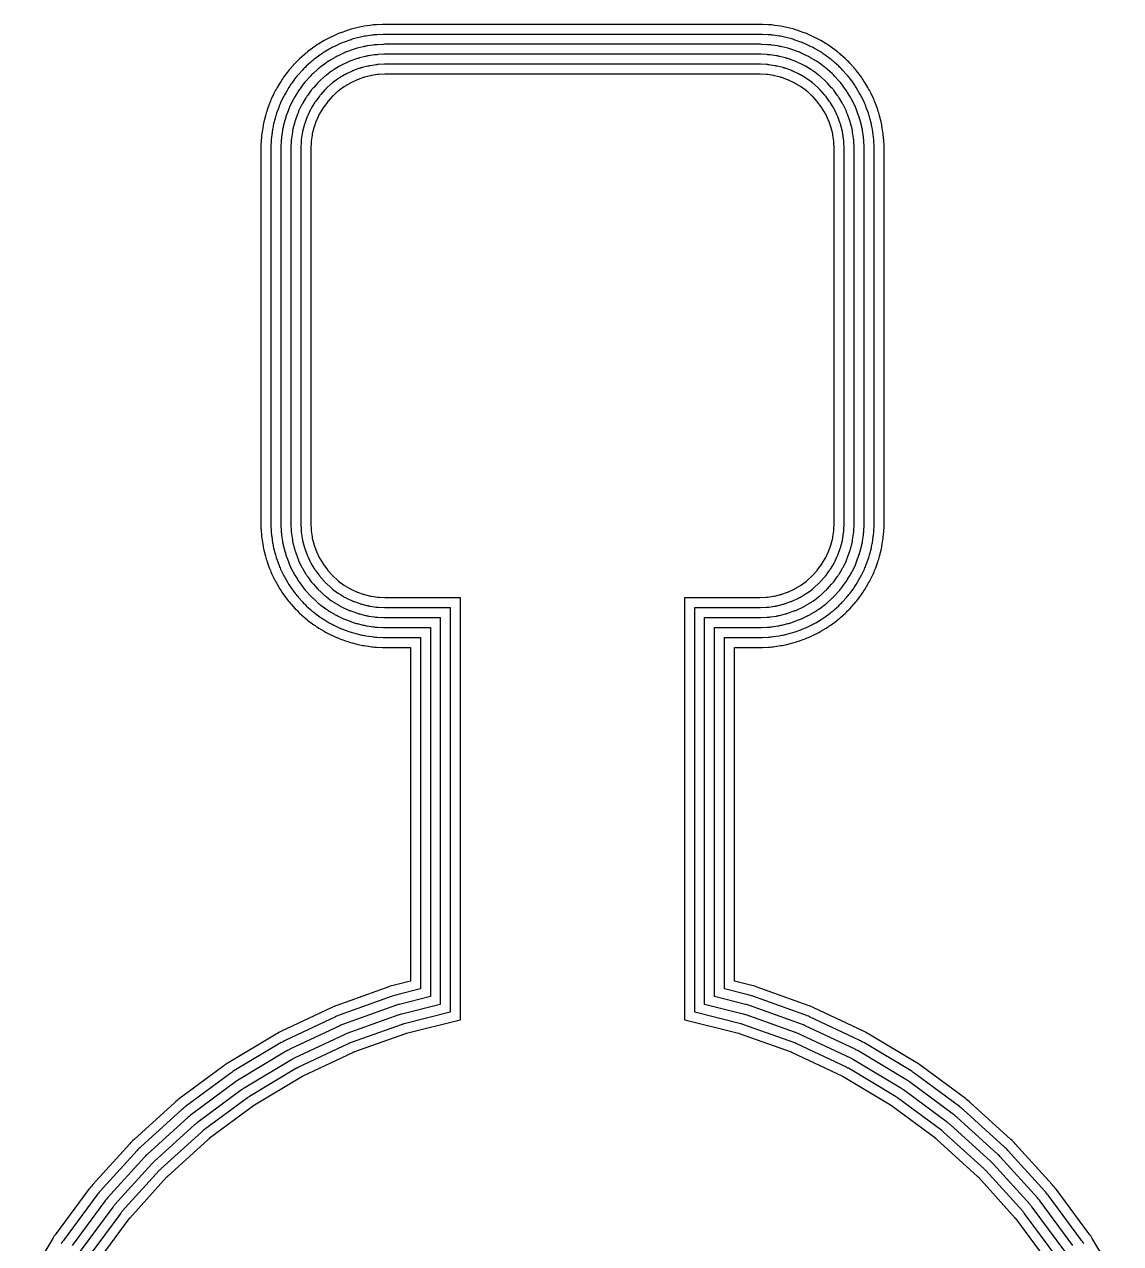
# Model space of a CAD drawing. Header units: metres. Extents: x 1.5 to 44, y 0.3 to 33.8.
# Drawn here: x 1.826 to 6.224, y 5.383 to 10.275 of the extents above; entities that cross this region are included whole.
import ezdxf

# ---------------------------------------------------------------- set-up
doc = ezdxf.new("R2010")
doc.units = ezdxf.units.M

msp = doc.modelspace()

# ---------------------------------------------------------------- linework, layer by layer
for points in [[(6.2238, 5.2142), (6.1103, 5.4036), (6.107, 5.4088), (6.1037, 5.4139), (6.1002, 5.419), (6.0966, 5.424), (5.9651, 5.6013), (5.9614, 5.6062), (5.9575, 5.611), (5.9536, 5.6157), (5.9495, 5.6203), (5.8012, 5.7839), (5.7971, 5.7884), (5.7928, 5.7928), (5.7884, 5.7971), (5.7839, 5.8012), (5.6203, 5.9495), (5.6157, 5.9536), (5.611, 5.9575), (5.6062, 5.9614), (5.6013, 5.9651), (5.424, 6.0966), (5.419, 6.1002), (5.4139, 6.1037), (5.4088, 6.107), (5.4036, 6.1103), (5.2142, 6.2238), (5.2089, 6.2269), (5.2035, 6.2298), (5.1981, 6.2326), (5.1925, 6.2353), (4.9929, 6.3297), (4.9874, 6.3323), (4.9817, 6.3347), (4.976, 6.337), (4.9703, 6.3391), (4.7624, 6.4135), (4.7566, 6.4155), (4.7507, 6.4174), (4.7448, 6.4191), (4.7389, 6.4206), (4.6752, 6.4366), (4.6752, 7.775), (4.775, 7.775), (4.7811, 7.7751), (4.7873, 7.7753), (4.8118, 7.7765), (4.8179, 7.7769), (4.824, 7.7774), (4.8301, 7.7781), (4.8362, 7.7789), (4.8605, 7.7825), (4.8665, 7.7835), (4.8726, 7.7846), (4.8786, 7.7859), (4.8845, 7.7873), (4.9083, 7.7933), (4.9143, 7.7948), (4.9202, 7.7965), (4.926, 7.7984), (4.9318, 7.8004), (4.9549, 7.8087), (4.9607, 7.8108), (4.9664, 7.8131), (4.972, 7.8155), (4.9776, 7.818), (4.9998, 7.8285), (5.0053, 7.8312), (5.0107, 7.8341), (5.0161, 7.837), (5.0214, 7.8401), (5.0424, 7.8527), (5.0477, 7.8559), (5.0528, 7.8593), (5.0579, 7.8627), (5.0628, 7.8663), (5.0825, 7.881), (5.0874, 7.8847), (5.0922, 7.8885), (5.0969, 7.8925), (5.1015, 7.8965), (5.1197, 7.913), (5.1242, 7.9172), (5.1286, 7.9215), (5.1329, 7.9259), (5.137, 7.9303), (5.1535, 7.9485), (5.1576, 7.9531), (5.1615, 7.9578), (5.1654, 7.9626), (5.1691, 7.9675), (5.1837, 7.9872), (5.1873, 7.9922), (5.1907, 7.9972), (5.1941, 8.0024), (5.1973, 8.0076), (5.2099, 8.0286), (5.213, 8.0339), (5.216, 8.0393), (5.2188, 8.0448), (5.2215, 8.0503), (5.232, 8.0725), (5.2345, 8.078), (5.237, 8.0837), (5.2392, 8.0894), (5.2414, 8.0951), (5.2496, 8.1182), (5.2516, 8.124), (5.2535, 8.1299), (5.2552, 8.1358), (5.2568, 8.1417), (5.2627, 8.1655), (5.2641, 8.1715), (5.2654, 8.1775), (5.2665, 8.1835), (5.2675, 8.1896), (5.2711, 8.2138), (5.2719, 8.2199), (5.2726, 8.226), (5.2731, 8.2321), (5.2735, 8.2382), (5.2747, 8.2627), (5.2749, 8.2689), (5.275, 8.275), (5.275, 9.775), (5.2749, 9.7811), (5.2747, 9.7873), (5.2735, 9.8118), (5.2731, 9.8179), (5.2726, 9.824), (5.2719, 9.8301), (5.2711, 9.8362), (5.2675, 9.8605), (5.2665, 9.8665), (5.2654, 9.8726), (5.2641, 9.8786), (5.2627, 9.8845), (5.2568, 9.9083), (5.2552, 9.9143), (5.2535, 9.9202), (5.2516, 9.926), (5.2496, 9.9318), (5.2414, 9.9549), (5.2392, 9.9607), (5.237, 9.9664), (5.2345, 9.972), (5.232, 9.9776), (5.2215, 9.9998), (5.2188, 10.0053), (5.216, 10.0107), (5.213, 10.0161), (5.2099, 10.0214), (5.1973, 10.0424), (5.1941, 10.0477), (5.1907, 10.0528), (5.1873, 10.0579), (5.1837, 10.0628), (5.1691, 10.0825), (5.1654, 10.0874), (5.1615, 10.0922), (5.1576, 10.0969), (5.1535, 10.1015), (5.137, 10.1197), (5.1329, 10.1242), (5.1286, 10.1286), (5.1242, 10.1329), (5.1197, 10.137), (5.1015, 10.1535), (5.0969, 10.1576), (5.0922, 10.1615), (5.0874, 10.1654), (5.0825, 10.1691), (5.0628, 10.1837), (5.0579, 10.1873), (5.0528, 10.1907), (5.0477, 10.1941), (5.0424, 10.1973), (5.0214, 10.2099), (5.0161, 10.213), (5.0107, 10.216), (5.0053, 10.2188), (4.9998, 10.2215), (4.9776, 10.232), (4.972, 10.2345), (4.9664, 10.237), (4.9607, 10.2392), (4.9549, 10.2414), (4.9318, 10.2496), (4.926, 10.2516), (4.9202, 10.2535), (4.9143, 10.2552), (4.9083, 10.2568), (4.8845, 10.2627), (4.8786, 10.2641), (4.8726, 10.2654), (4.8665, 10.2665), (4.8605, 10.2675), (4.8362, 10.2711), (4.8301, 10.2719), (4.824, 10.2726), (4.8179, 10.2731), (4.8118, 10.2735), (4.7873, 10.2747), (4.7811, 10.2749), (4.775, 10.275), (3.275, 10.275), (3.2689, 10.2749), (3.2627, 10.2747), (3.2382, 10.2735), (3.2321, 10.2731), (3.226, 10.2726), (3.2199, 10.2719), (3.2138, 10.2711), (3.1896, 10.2675), (3.1835, 10.2665), (3.1775, 10.2654), (3.1715, 10.2641), (3.1655, 10.2627), (3.1417, 10.2568), (3.1358, 10.2552), (3.1299, 10.2535), (3.124, 10.2516), (3.1182, 10.2496), (3.0951, 10.2414), (3.0894, 10.2392), (3.0837, 10.237), (3.078, 10.2345), (3.0725, 10.232), (3.0503, 10.2215), (3.0448, 10.2188), (3.0393, 10.216), (3.0339, 10.213), (3.0286, 10.2099), (3.0076, 10.1973), (3.0024, 10.1941), (2.9972, 10.1907), (2.9922, 10.1873), (2.9872, 10.1837), (2.9675, 10.1691), (2.9626, 10.1654), (2.9578, 10.1615), (2.9531, 10.1576), (2.9485, 10.1535), (2.9303, 10.137), (2.9259, 10.1329), (2.9215, 10.1286), (2.9172, 10.1242), (2.913, 10.1197), (2.8965, 10.1015), (2.8925, 10.0969), (2.8885, 10.0922), (2.8847, 10.0874), (2.881, 10.0825), (2.8663, 10.0628), (2.8627, 10.0579), (2.8593, 10.0528), (2.8559, 10.0477), (2.8527, 10.0424), (2.8401, 10.0214), (2.837, 10.0161), (2.8341, 10.0107), (2.8312, 10.0053), (2.8285, 9.9998), (2.818, 9.9776), (2.8155, 9.972), (2.8131, 9.9664), (2.8108, 9.9607), (2.8087, 9.9549), (2.8004, 9.9318), (2.7984, 9.926), (2.7965, 9.9202), (2.7948, 9.9143), (2.7933, 9.9083), (2.7873, 9.8845), (2.7859, 9.8786), (2.7846, 9.8726), (2.7835, 9.8665), (2.7825, 9.8605), (2.7789, 9.8362), (2.7781, 9.8301), (2.7774, 9.824), (2.7769, 9.8179), (2.7765, 9.8118), (2.7753, 9.7873), (2.7751, 9.7811), (2.775, 9.775), (2.775, 8.275), (2.7751, 8.2689), (2.7753, 8.2627), (2.7765, 8.2382), (2.7769, 8.2321), (2.7774, 8.226), (2.7781, 8.2199), (2.7789, 8.2138), (2.7825, 8.1896), (2.7835, 8.1835), (2.7846, 8.1775), (2.7859, 8.1715), (2.7873, 8.1655), (2.7933, 8.1417), (2.7948, 8.1358), (2.7965, 8.1299), (2.7984, 8.124), (2.8004, 8.1182), (2.8087, 8.0951), (2.8108, 8.0894), (2.8131, 8.0837), (2.8155, 8.078), (2.818, 8.0725), (2.8285, 8.0503), (2.8312, 8.0448), (2.8341, 8.0393), (2.837, 8.0339), (2.8401, 8.0286), (2.8527, 8.0076), (2.8559, 8.0024), (2.8593, 7.9972), (2.8627, 7.9922), (2.8663, 7.9872), (2.881, 7.9675), (2.8847, 7.9626), (2.8885, 7.9578), (2.8925, 7.9531), (2.8965, 7.9485), (2.913, 7.9303), (2.9172, 7.9259), (2.9215, 7.9215), (2.9259, 7.9172), (2.9303, 7.913), (2.9485, 7.8965), (2.9531, 7.8925), (2.9578, 7.8885), (2.9626, 7.8847), (2.9675, 7.881), (2.9872, 7.8663), (2.9922, 7.8627), (2.9972, 7.8593), (3.0024, 7.8559), (3.0076, 7.8527), (3.0286, 7.8401), (3.0339, 7.837), (3.0393, 7.8341), (3.0448, 7.8312), (3.0503, 7.8285), (3.0725, 7.818), (3.078, 7.8155), (3.0837, 7.8131), (3.0894, 7.8108), (3.0951, 7.8087), (3.1182, 7.8004), (3.124, 7.7984), (3.1299, 7.7965), (3.1358, 7.7948), (3.1417, 7.7933), (3.1655, 7.7873), (3.1715, 7.7859), (3.1775, 7.7846), (3.1835, 7.7835), (3.1896, 7.7825), (3.2138, 7.7789), (3.2199, 7.7781), (3.226, 7.7774), (3.2321, 7.7769), (3.2382, 7.7765), (3.2627, 7.7753), (3.2689, 7.7751), (3.275, 7.775), (3.3748, 7.775), (3.3748, 6.4366), (3.3111, 6.4206), (3.3052, 6.4191), (3.2993, 6.4174), (3.2935, 6.4155), (3.2876, 6.4135), (3.0798, 6.3391), (3.074, 6.337), (3.0683, 6.3347), (3.0627, 6.3323), (3.0571, 6.3297), (2.8575, 6.2353), (2.852, 6.2326), (2.8465, 6.2298), (2.8411, 6.2269), (2.8358, 6.2238), (2.6465, 6.1103), (2.6412, 6.107), (2.6361, 6.1037), (2.631, 6.1002), (2.6261, 6.0966), (2.4487, 5.9651), (2.4438, 5.9614), (2.439, 5.9575), (2.4343, 5.9536), (2.4297, 5.9495), (2.2661, 5.8012), (2.2616, 5.7971), (2.2572, 5.7928), (2.253, 5.7884), (2.2488, 5.7839), (2.1005, 5.6203), (2.0964, 5.6157), (2.0925, 5.611), (2.0887, 5.6062), (2.0849, 5.6013), (1.9534, 5.424), (1.9498, 5.419), (1.9463, 5.4139), (1.943, 5.4088), (1.9398, 5.4036), (1.8263, 5.2142)], [(6.0759, 5.383), (6.0732, 5.3874), (6.0704, 5.3917), (6.0675, 5.396), (6.0645, 5.4001), (5.933, 5.5775), (5.9298, 5.5816), (5.9266, 5.5856), (5.9233, 5.5896), (5.9199, 5.5934), (5.7716, 5.757), (5.7681, 5.7608), (5.7645, 5.7645), (5.7608, 5.7681), (5.757, 5.7716), (5.5934, 5.9199), (5.5896, 5.9233), (5.5856, 5.9266), (5.5816, 5.9298), (5.5775, 5.933), (5.4001, 6.0645), (5.396, 6.0675), (5.3917, 6.0704), (5.3874, 6.0732), (5.383, 6.0759), (5.1936, 6.1895), (5.1892, 6.1921), (5.1846, 6.1945), (5.1801, 6.1969), (5.1754, 6.1992), (4.9758, 6.2936), (4.9712, 6.2957), (4.9664, 6.2978), (4.9616, 6.2997), (4.9568, 6.3015), (4.7489, 6.3759), (4.744, 6.3775), (4.7391, 6.3791), (4.7342, 6.3805), (4.7292, 6.3818), (4.6352, 6.4054), (4.6352, 7.815), (4.775, 7.815), (4.7802, 7.8151), (4.7853, 7.8153), (4.8098, 7.8165), (4.815, 7.8168), (4.8201, 7.8172), (4.8252, 7.8178), (4.8303, 7.8185), (4.8546, 7.8221), (4.8597, 7.8229), (4.8648, 7.8239), (4.8698, 7.8249), (4.8748, 7.8261), (4.8986, 7.8321), (4.9036, 7.8334), (4.9085, 7.8348), (4.9135, 7.8364), (4.9183, 7.8381), (4.9414, 7.8463), (4.9463, 7.8481), (4.951, 7.85), (4.9558, 7.8521), (4.9605, 7.8542), (4.9826, 7.8647), (4.9873, 7.867), (4.9919, 7.8693), (4.9964, 7.8718), (5.0008, 7.8744), (5.0219, 7.887), (5.0263, 7.8897), (5.0306, 7.8925), (5.0348, 7.8955), (5.039, 7.8985), (5.0587, 7.9131), (5.0628, 7.9162), (5.0668, 7.9194), (5.0708, 7.9227), (5.0746, 7.9262), (5.0928, 7.9426), (5.0966, 7.9461), (5.1003, 7.9497), (5.1039, 7.9534), (5.1074, 7.9572), (5.1239, 7.9754), (5.1273, 7.9792), (5.1306, 7.9832), (5.1338, 7.9872), (5.1369, 7.9913), (5.1516, 8.011), (5.1546, 8.0152), (5.1575, 8.0195), (5.1603, 8.0238), (5.163, 8.0282), (5.1756, 8.0492), (5.1782, 8.0537), (5.1807, 8.0582), (5.1831, 8.0627), (5.1853, 8.0674), (5.1958, 8.0896), (5.198, 8.0942), (5.2, 8.099), (5.2019, 8.1038), (5.2037, 8.1086), (5.212, 8.1317), (5.2136, 8.1366), (5.2152, 8.1415), (5.2166, 8.1464), (5.218, 8.1514), (5.2239, 8.1752), (5.2251, 8.1802), (5.2262, 8.1853), (5.2271, 8.1903), (5.2279, 8.1954), (5.2315, 8.2197), (5.2322, 8.2248), (5.2328, 8.2299), (5.2332, 8.2351), (5.2336, 8.2402), (5.2348, 8.2647), (5.2349, 8.2699), (5.235, 8.275), (5.235, 9.775), (5.2349, 9.7802), (5.2348, 9.7853), (5.2336, 9.8098), (5.2332, 9.815), (5.2328, 9.8201), (5.2322, 9.8252), (5.2315, 9.8303), (5.2279, 9.8546), (5.2271, 9.8597), (5.2262, 9.8648), (5.2251, 9.8698), (5.2239, 9.8748), (5.218, 9.8986), (5.2166, 9.9036), (5.2152, 9.9085), (5.2136, 9.9135), (5.212, 9.9183), (5.2037, 9.9414), (5.2019, 9.9463), (5.2, 9.951), (5.198, 9.9558), (5.1958, 9.9605), (5.1853, 9.9826), (5.1831, 9.9873), (5.1807, 9.9919), (5.1782, 9.9964), (5.1756, 10.0008), (5.163, 10.0219), (5.1603, 10.0263), (5.1575, 10.0306), (5.1546, 10.0348), (5.1516, 10.039), (5.1369, 10.0587), (5.1338, 10.0628), (5.1306, 10.0668), (5.1273, 10.0708), (5.1239, 10.0746), (5.1074, 10.0928), (5.1039, 10.0966), (5.1003, 10.1003), (5.0966, 10.1039), (5.0928, 10.1074), (5.0746, 10.1239), (5.0708, 10.1273), (5.0668, 10.1306), (5.0628, 10.1338), (5.0587, 10.1369), (5.039, 10.1516), (5.0348, 10.1546), (5.0306, 10.1575), (5.0263, 10.1603), (5.0219, 10.163), (5.0008, 10.1756), (4.9964, 10.1782), (4.9919, 10.1807), (4.9873, 10.1831), (4.9826, 10.1853), (4.9605, 10.1958), (4.9558, 10.198), (4.951, 10.2), (4.9463, 10.2019), (4.9414, 10.2037), (4.9183, 10.212), (4.9135, 10.2136), (4.9085, 10.2152), (4.9036, 10.2166), (4.8986, 10.218), (4.8748, 10.2239), (4.8698, 10.2251), (4.8648, 10.2262), (4.8597, 10.2271), (4.8546, 10.2279), (4.8303, 10.2315), (4.8252, 10.2322), (4.8201, 10.2328), (4.815, 10.2332), (4.8098, 10.2336), (4.7853, 10.2348), (4.7802, 10.2349), (4.775, 10.235), (3.275, 10.235), (3.2699, 10.2349), (3.2647, 10.2348), (3.2402, 10.2336), (3.2351, 10.2332), (3.2299, 10.2328), (3.2248, 10.2322), (3.2197, 10.2315), (3.1954, 10.2279), (3.1903, 10.2271), (3.1853, 10.2262), (3.1802, 10.2251), (3.1752, 10.2239), (3.1514, 10.218), (3.1464, 10.2166), (3.1415, 10.2152), (3.1366, 10.2136), (3.1317, 10.212), (3.1086, 10.2037), (3.1038, 10.2019), (3.099, 10.2), (3.0942, 10.198), (3.0896, 10.1958), (3.0674, 10.1853), (3.0627, 10.1831), (3.0582, 10.1807), (3.0537, 10.1782), (3.0492, 10.1756), (3.0282, 10.163), (3.0238, 10.1603), (3.0195, 10.1575), (3.0152, 10.1546), (3.011, 10.1516), (2.9913, 10.1369), (2.9872, 10.1338), (2.9832, 10.1306), (2.9792, 10.1273), (2.9754, 10.1239), (2.9572, 10.1074), (2.9534, 10.1039), (2.9497, 10.1003), (2.9461, 10.0966), (2.9426, 10.0928), (2.9262, 10.0746), (2.9227, 10.0708), (2.9194, 10.0668), (2.9162, 10.0628), (2.9131, 10.0587), (2.8985, 10.039), (2.8955, 10.0348), (2.8925, 10.0306), (2.8897, 10.0263), (2.887, 10.0219), (2.8744, 10.0008), (2.8718, 9.9964), (2.8693, 9.9919), (2.867, 9.9873), (2.8647, 9.9826), (2.8542, 9.9605), (2.8521, 9.9558), (2.85, 9.951), (2.8481, 9.9463), (2.8463, 9.9414), (2.8381, 9.9183), (2.8364, 9.9135), (2.8348, 9.9085), (2.8334, 9.9036), (2.8321, 9.8986), (2.8261, 9.8748), (2.8249, 9.8698), (2.8239, 9.8648), (2.8229, 9.8597), (2.8221, 9.8546), (2.8185, 9.8303), (2.8178, 9.8252), (2.8172, 9.8201), (2.8168, 9.815), (2.8165, 9.8098), (2.8153, 9.7853), (2.8151, 9.7802), (2.815, 9.775), (2.815, 8.275), (2.8151, 8.2699), (2.8153, 8.2647), (2.8165, 8.2402), (2.8168, 8.2351), (2.8172, 8.2299), (2.8178, 8.2248), (2.8185, 8.2197), (2.8221, 8.1954), (2.8229, 8.1903), (2.8239, 8.1853), (2.8249, 8.1802), (2.8261, 8.1752), (2.8321, 8.1514), (2.8334, 8.1464), (2.8348, 8.1415), (2.8364, 8.1366), (2.8381, 8.1317), (2.8463, 8.1086), (2.8481, 8.1038), (2.85, 8.099), (2.8521, 8.0942), (2.8542, 8.0896), (2.8647, 8.0674), (2.867, 8.0627), (2.8693, 8.0582), (2.8718, 8.0537), (2.8744, 8.0492), (2.887, 8.0282), (2.8897, 8.0238), (2.8925, 8.0195), (2.8955, 8.0152), (2.8985, 8.011), (2.9131, 7.9913), (2.9162, 7.9872), (2.9194, 7.9832), (2.9227, 7.9792), (2.9262, 7.9754), (2.9426, 7.9572), (2.9461, 7.9534), (2.9497, 7.9497), (2.9534, 7.9461), (2.9572, 7.9426), (2.9754, 7.9262), (2.9792, 7.9227), (2.9832, 7.9194), (2.9872, 7.9162), (2.9913, 7.9131), (3.011, 7.8985), (3.0152, 7.8955), (3.0195, 7.8925), (3.0238, 7.8897), (3.0282, 7.887), (3.0492, 7.8744), (3.0537, 7.8718), (3.0582, 7.8693), (3.0627, 7.867), (3.0674, 7.8647), (3.0896, 7.8542), (3.0942, 7.8521), (3.099, 7.85), (3.1038, 7.8481), (3.1086, 7.8463), (3.1317, 7.8381), (3.1366, 7.8364), (3.1415, 7.8348), (3.1464, 7.8334), (3.1514, 7.8321), (3.1752, 7.8261), (3.1802, 7.8249), (3.1853, 7.8239), (3.1903, 7.8229), (3.1954, 7.8221), (3.2197, 7.8185), (3.2248, 7.8178), (3.2299, 7.8172), (3.2351, 7.8168), (3.2402, 7.8165), (3.2647, 7.8153), (3.2699, 7.8151), (3.275, 7.815), (3.4148, 7.815), (3.4148, 6.4054), (3.3208, 6.3818), (3.3159, 6.3805), (3.3109, 6.3791), (3.306, 6.3775), (3.3011, 6.3759), (3.0932, 6.3015), (3.0884, 6.2997), (3.0836, 6.2978), (3.0789, 6.2957), (3.0742, 6.2936), (2.8746, 6.1992), (2.87, 6.1969), (2.8654, 6.1945), (2.8609, 6.1921), (2.8564, 6.1895), (2.667, 6.0759), (2.6626, 6.0732), (2.6583, 6.0704), (2.6541, 6.0675), (2.6499, 6.0645), (2.4725, 5.933), (2.4684, 5.9298), (2.4644, 5.9266), (2.4605, 5.9233), (2.4566, 5.9199), (2.293, 5.7716), (2.2892, 5.7681), (2.2855, 5.7645), (2.2819, 5.7608), (2.2784, 5.757), (2.1301, 5.5934), (2.1267, 5.5896), (2.1234, 5.5856), (2.1202, 5.5816), (2.1171, 5.5775), (1.9855, 5.4001), (1.9825, 5.396), (1.9796, 5.3917), (1.9768, 5.3874), (1.9741, 5.383)], [(6.0324, 5.3763), (5.9008, 5.5537), (5.8983, 5.557), (5.8957, 5.5602), (5.893, 5.5634), (5.8902, 5.5666), (5.742, 5.7302), (5.7391, 5.7332), (5.7362, 5.7362), (5.7332, 5.7391), (5.7302, 5.742), (5.5666, 5.8902), (5.5634, 5.893), (5.5602, 5.8957), (5.557, 5.8983), (5.5537, 5.9008), (5.3763, 6.0324), (5.3729, 6.0348), (5.3695, 6.0372), (5.366, 6.0394), (5.3624, 6.0416), (5.1731, 6.1551), (5.1694, 6.1572), (5.1658, 6.1593), (5.1621, 6.1612), (5.1583, 6.163), (4.9587, 6.2574), (4.9549, 6.2592), (4.9511, 6.2608), (4.9472, 6.2624), (4.9433, 6.2638), (4.7354, 6.3382), (4.7315, 6.3395), (4.7275, 6.3408), (4.7235, 6.342), (4.7195, 6.343), (4.5952, 6.3742), (4.5952, 7.855), (4.775, 7.855), (4.7792, 7.8551), (4.7834, 7.8552), (4.8079, 7.8564), (4.812, 7.8567), (4.8162, 7.857), (4.8203, 7.8575), (4.8245, 7.8581), (4.8487, 7.8617), (4.8528, 7.8623), (4.857, 7.8631), (4.861, 7.8639), (4.8651, 7.8649), (4.8889, 7.8709), (4.8929, 7.8719), (4.8969, 7.8731), (4.9009, 7.8744), (4.9049, 7.8757), (4.928, 7.884), (4.9319, 7.8854), (4.9357, 7.887), (4.9396, 7.8886), (4.9434, 7.8904), (4.9655, 7.9009), (4.9693, 7.9027), (4.973, 7.9046), (4.9767, 7.9066), (4.9803, 7.9087), (5.0013, 7.9213), (5.0049, 7.9235), (5.0084, 7.9258), (5.0118, 7.9282), (5.0152, 7.9306), (5.0349, 7.9452), (5.0382, 7.9477), (5.0415, 7.9503), (5.0447, 7.953), (5.0478, 7.9558), (5.066, 7.9723), (5.069, 7.9751), (5.072, 7.978), (5.0749, 7.981), (5.0778, 7.9841), (5.0942, 8.0022), (5.097, 8.0054), (5.0997, 8.0086), (5.1023, 8.0118), (5.1048, 8.0151), (5.1194, 8.0349), (5.1219, 8.0382), (5.1242, 8.0417), (5.1265, 8.0452), (5.1287, 8.0487), (5.1413, 8.0698), (5.1434, 8.0734), (5.1454, 8.077), (5.1473, 8.0807), (5.1492, 8.0845), (5.1597, 8.1067), (5.1614, 8.1105), (5.163, 8.1143), (5.1646, 8.1182), (5.166, 8.1221), (5.1743, 8.1452), (5.1757, 8.1491), (5.1769, 8.1531), (5.1781, 8.1571), (5.1792, 8.1611), (5.1851, 8.1849), (5.1861, 8.189), (5.1869, 8.1931), (5.1877, 8.1972), (5.1884, 8.2013), (5.192, 8.2256), (5.1925, 8.2297), (5.193, 8.2338), (5.1933, 8.238), (5.1936, 8.2422), (5.1948, 8.2667), (5.195, 8.2708), (5.195, 8.275), (5.195, 9.775), (5.195, 9.7792), (5.1948, 9.7834), (5.1936, 9.8079), (5.1933, 9.812), (5.193, 9.8162), (5.1925, 9.8203), (5.192, 9.8245), (5.1884, 9.8487), (5.1877, 9.8528), (5.1869, 9.857), (5.1861, 9.861), (5.1851, 9.8651), (5.1792, 9.8889), (5.1781, 9.8929), (5.1769, 9.8969), (5.1757, 9.9009), (5.1743, 9.9049), (5.166, 9.928), (5.1646, 9.9319), (5.163, 9.9357), (5.1614, 9.9396), (5.1597, 9.9434), (5.1492, 9.9655), (5.1473, 9.9693), (5.1454, 9.973), (5.1434, 9.9767), (5.1413, 9.9803), (5.1287, 10.0013), (5.1265, 10.0049), (5.1242, 10.0084), (5.1219, 10.0118), (5.1194, 10.0152), (5.1048, 10.0349), (5.1023, 10.0382), (5.0997, 10.0415), (5.097, 10.0447), (5.0942, 10.0478), (5.0778, 10.066), (5.0749, 10.069), (5.072, 10.072), (5.069, 10.0749), (5.066, 10.0778), (5.0478, 10.0942), (5.0447, 10.097), (5.0415, 10.0997), (5.0382, 10.1023), (5.0349, 10.1048), (5.0152, 10.1194), (5.0118, 10.1219), (5.0084, 10.1242), (5.0049, 10.1265), (5.0013, 10.1287), (4.9803, 10.1413), (4.9767, 10.1434), (4.973, 10.1454), (4.9693, 10.1473), (4.9655, 10.1492), (4.9434, 10.1597), (4.9396, 10.1614), (4.9357, 10.163), (4.9319, 10.1646), (4.928, 10.166), (4.9049, 10.1743), (4.9009, 10.1757), (4.8969, 10.1769), (4.8929, 10.1781), (4.8889, 10.1792), (4.8651, 10.1851), (4.861, 10.1861), (4.857, 10.1869), (4.8528, 10.1877), (4.8487, 10.1884), (4.8245, 10.192), (4.8203, 10.1925), (4.8162, 10.193), (4.812, 10.1933), (4.8079, 10.1936), (4.7834, 10.1948), (4.7792, 10.195), (4.775, 10.195), (3.275, 10.195), (3.2708, 10.195), (3.2667, 10.1948), (3.2422, 10.1936), (3.238, 10.1933), (3.2338, 10.193), (3.2297, 10.1925), (3.2256, 10.192), (3.2013, 10.1884), (3.1972, 10.1877), (3.1931, 10.1869), (3.189, 10.1861), (3.1849, 10.1851), (3.1611, 10.1792), (3.1571, 10.1781), (3.1531, 10.1769), (3.1491, 10.1757), (3.1452, 10.1743), (3.1221, 10.166), (3.1182, 10.1646), (3.1143, 10.163), (3.1105, 10.1614), (3.1067, 10.1597), (3.0845, 10.1492), (3.0807, 10.1473), (3.077, 10.1454), (3.0734, 10.1434), (3.0698, 10.1413), (3.0487, 10.1287), (3.0452, 10.1265), (3.0417, 10.1242), (3.0382, 10.1219), (3.0349, 10.1194), (3.0151, 10.1048), (3.0118, 10.1023), (3.0086, 10.0997), (3.0054, 10.097), (3.0022, 10.0942), (2.9841, 10.0778), (2.981, 10.0749), (2.978, 10.072), (2.9751, 10.069), (2.9723, 10.066), (2.9558, 10.0478), (2.953, 10.0447), (2.9503, 10.0415), (2.9477, 10.0382), (2.9452, 10.0349), (2.9306, 10.0152), (2.9282, 10.0118), (2.9258, 10.0084), (2.9235, 10.0049), (2.9213, 10.0013), (2.9087, 9.9803), (2.9066, 9.9767), (2.9046, 9.973), (2.9027, 9.9693), (2.9009, 9.9655), (2.8904, 9.9434), (2.8886, 9.9396), (2.887, 9.9357), (2.8854, 9.9319), (2.884, 9.928), (2.8757, 9.9049), (2.8744, 9.9009), (2.8731, 9.8969), (2.8719, 9.8929), (2.8709, 9.8889), (2.8649, 9.8651), (2.8639, 9.861), (2.8631, 9.857), (2.8623, 9.8528), (2.8617, 9.8487), (2.8581, 9.8245), (2.8575, 9.8203), (2.857, 9.8162), (2.8567, 9.812), (2.8564, 9.8079), (2.8552, 9.7834), (2.8551, 9.7792), (2.855, 9.775), (2.855, 8.275), (2.8551, 8.2708), (2.8552, 8.2667), (2.8564, 8.2422), (2.8567, 8.238), (2.857, 8.2338), (2.8575, 8.2297), (2.8581, 8.2256), (2.8617, 8.2013), (2.8623, 8.1972), (2.8631, 8.1931), (2.8639, 8.189), (2.8649, 8.1849), (2.8709, 8.1611), (2.8719, 8.1571), (2.8731, 8.1531), (2.8744, 8.1491), (2.8757, 8.1452), (2.884, 8.1221), (2.8854, 8.1182), (2.887, 8.1143), (2.8886, 8.1105), (2.8904, 8.1067), (2.9009, 8.0845), (2.9027, 8.0807), (2.9046, 8.077), (2.9066, 8.0734), (2.9087, 8.0698), (2.9213, 8.0487), (2.9235, 8.0452), (2.9258, 8.0417), (2.9282, 8.0382), (2.9306, 8.0349), (2.9452, 8.0151), (2.9477, 8.0118), (2.9503, 8.0086), (2.953, 8.0054), (2.9558, 8.0022), (2.9723, 7.9841), (2.9751, 7.981), (2.978, 7.978), (2.981, 7.9751), (2.9841, 7.9723), (3.0022, 7.9558), (3.0054, 7.953), (3.0086, 7.9503), (3.0118, 7.9477), (3.0151, 7.9452), (3.0349, 7.9306), (3.0382, 7.9282), (3.0417, 7.9258), (3.0452, 7.9235), (3.0487, 7.9213), (3.0698, 7.9087), (3.0734, 7.9066), (3.077, 7.9046), (3.0807, 7.9027), (3.0845, 7.9009), (3.1067, 7.8904), (3.1105, 7.8886), (3.1143, 7.887), (3.1182, 7.8854), (3.1221, 7.884), (3.1452, 7.8757), (3.1491, 7.8744), (3.1531, 7.8731), (3.1571, 7.8719), (3.1611, 7.8709), (3.1849, 7.8649), (3.189, 7.8639), (3.1931, 7.8631), (3.1972, 7.8623), (3.2013, 7.8617), (3.2256, 7.8581), (3.2297, 7.8575), (3.2338, 7.857), (3.238, 7.8567), (3.2422, 7.8564), (3.2667, 7.8552), (3.2708, 7.8551), (3.275, 7.855), (3.4548, 7.855), (3.4548, 6.3742), (3.3306, 6.343), (3.3265, 6.342), (3.3225, 6.3408), (3.3185, 6.3395), (3.3146, 6.3382), (3.1067, 6.2638), (3.1028, 6.2624), (3.0989, 6.2608), (3.0951, 6.2592), (3.0913, 6.2574), (2.8917, 6.163), (2.8879, 6.1612), (2.8842, 6.1593), (2.8806, 6.1572), (2.877, 6.1551), (2.6876, 6.0416), (2.684, 6.0394), (2.6805, 6.0372), (2.6771, 6.0348), (2.6737, 6.0324), (2.4964, 5.9008), (2.493, 5.8983), (2.4898, 5.8957), (2.4866, 5.893), (2.4835, 5.8902), (2.3199, 5.742), (2.3168, 5.7391), (2.3138, 5.7362), (2.3109, 5.7332), (2.3081, 5.7302), (2.1598, 5.5666), (2.157, 5.5634), (2.1543, 5.5602), (2.1517, 5.557), (2.1492, 5.5537), (2.0177, 5.3763)], [(6.0002, 5.3525), (5.8687, 5.5298), (5.8668, 5.5324), (5.8648, 5.5349), (5.8627, 5.5373), (5.8606, 5.5397), (5.7123, 5.7033), (5.7102, 5.7056), (5.7079, 5.7079), (5.7056, 5.7102), (5.7033, 5.7123), (5.5397, 5.8606), (5.5373, 5.8627), (5.5349, 5.8648), (5.5324, 5.8668), (5.5298, 5.8687), (5.3525, 6.0002), (5.3499, 6.0021), (5.3473, 6.0039), (5.3446, 6.0056), (5.3419, 6.0073), (5.1525, 6.1208), (5.1497, 6.1224), (5.1469, 6.124), (5.1441, 6.1255), (5.1412, 6.1269), (4.9416, 6.2213), (4.9387, 6.2226), (4.9358, 6.2238), (4.9328, 6.225), (4.9298, 6.2261), (4.7219, 6.3005), (4.7189, 6.3016), (4.7159, 6.3025), (4.7128, 6.3034), (4.7097, 6.3042), (4.5552, 6.3429), (4.5552, 7.895), (4.775, 7.895), (4.7782, 7.8951), (4.7814, 7.8952), (4.8059, 7.8964), (4.8091, 7.8966), (4.8123, 7.8968), (4.8154, 7.8972), (4.8186, 7.8976), (4.8429, 7.9012), (4.846, 7.9017), (4.8491, 7.9023), (4.8523, 7.903), (4.8554, 7.9037), (4.8792, 7.9097), (4.8823, 7.9105), (4.8853, 7.9114), (4.8884, 7.9123), (4.8914, 7.9134), (4.9145, 7.9216), (4.9175, 7.9228), (4.9204, 7.9239), (4.9234, 7.9252), (4.9263, 7.9265), (4.9484, 7.937), (4.9513, 7.9384), (4.9541, 7.9399), (4.9569, 7.9414), (4.9597, 7.943), (4.9807, 7.9556), (4.9835, 7.9573), (4.9861, 7.9591), (4.9888, 7.9609), (4.9913, 7.9627), (5.0111, 7.9773), (5.0136, 7.9793), (5.0161, 7.9813), (5.0185, 7.9833), (5.0209, 7.9854), (5.0391, 8.0019), (5.0414, 8.0041), (5.0437, 8.0063), (5.0459, 8.0086), (5.0481, 8.0109), (5.0646, 8.0291), (5.0667, 8.0315), (5.0688, 8.0339), (5.0707, 8.0364), (5.0727, 8.039), (5.0873, 8.0587), (5.0892, 8.0613), (5.091, 8.0639), (5.0927, 8.0666), (5.0944, 8.0693), (5.107, 8.0903), (5.1086, 8.0931), (5.1101, 8.0959), (5.1116, 8.0987), (5.113, 8.1016), (5.1235, 8.1238), (5.1248, 8.1267), (5.1261, 8.1296), (5.1273, 8.1326), (5.1284, 8.1355), (5.1366, 8.1586), (5.1377, 8.1617), (5.1386, 8.1647), (5.1395, 8.1678), (5.1404, 8.1709), (5.1463, 8.1947), (5.147, 8.1978), (5.1477, 8.2009), (5.1483, 8.204), (5.1488, 8.2072), (5.1524, 8.2314), (5.1528, 8.2346), (5.1532, 8.2378), (5.1535, 8.2409), (5.1537, 8.2441), (5.1549, 8.2686), (5.155, 8.2718), (5.155, 8.275), (5.155, 9.775), (5.155, 9.7782), (5.1549, 9.7814), (5.1537, 9.8059), (5.1535, 9.8091), (5.1532, 9.8123), (5.1528, 9.8154), (5.1524, 9.8186), (5.1488, 9.8429), (5.1483, 9.846), (5.1477, 9.8491), (5.147, 9.8523), (5.1463, 9.8554), (5.1404, 9.8792), (5.1395, 9.8823), (5.1386, 9.8853), (5.1377, 9.8884), (5.1366, 9.8914), (5.1284, 9.9145), (5.1273, 9.9175), (5.1261, 9.9204), (5.1248, 9.9234), (5.1235, 9.9263), (5.113, 9.9484), (5.1116, 9.9513), (5.1101, 9.9541), (5.1086, 9.9569), (5.107, 9.9597), (5.0944, 9.9807), (5.0927, 9.9835), (5.091, 9.9861), (5.0892, 9.9888), (5.0873, 9.9913), (5.0727, 10.0111), (5.0707, 10.0136), (5.0688, 10.0161), (5.0667, 10.0185), (5.0646, 10.0209), (5.0481, 10.0391), (5.0459, 10.0414), (5.0437, 10.0437), (5.0414, 10.0459), (5.0391, 10.0481), (5.0209, 10.0646), (5.0185, 10.0667), (5.0161, 10.0688), (5.0136, 10.0707), (5.0111, 10.0727), (4.9913, 10.0873), (4.9888, 10.0892), (4.9861, 10.091), (4.9835, 10.0927), (4.9807, 10.0944), (4.9597, 10.107), (4.9569, 10.1086), (4.9541, 10.1101), (4.9513, 10.1116), (4.9484, 10.113), (4.9263, 10.1235), (4.9234, 10.1248), (4.9204, 10.1261), (4.9175, 10.1273), (4.9145, 10.1284), (4.8914, 10.1366), (4.8884, 10.1377), (4.8853, 10.1386), (4.8823, 10.1395), (4.8792, 10.1404), (4.8554, 10.1463), (4.8523, 10.147), (4.8491, 10.1477), (4.846, 10.1483), (4.8429, 10.1488), (4.8186, 10.1524), (4.8154, 10.1528), (4.8123, 10.1532), (4.8091, 10.1535), (4.8059, 10.1537), (4.7814, 10.1549), (4.7782, 10.155), (4.775, 10.155), (3.275, 10.155), (3.2718, 10.155), (3.2686, 10.1549), (3.2441, 10.1537), (3.2409, 10.1535), (3.2378, 10.1532), (3.2346, 10.1528), (3.2314, 10.1524), (3.2072, 10.1488), (3.204, 10.1483), (3.2009, 10.1477), (3.1978, 10.147), (3.1947, 10.1463), (3.1709, 10.1404), (3.1678, 10.1395), (3.1647, 10.1386), (3.1617, 10.1377), (3.1586, 10.1366), (3.1355, 10.1284), (3.1326, 10.1273), (3.1296, 10.1261), (3.1267, 10.1248), (3.1238, 10.1235), (3.1016, 10.113), (3.0987, 10.1116), (3.0959, 10.1101), (3.0931, 10.1086), (3.0903, 10.107), (3.0693, 10.0944), (3.0666, 10.0927), (3.0639, 10.091), (3.0613, 10.0892), (3.0587, 10.0873), (3.039, 10.0727), (3.0364, 10.0707), (3.0339, 10.0688), (3.0315, 10.0667), (3.0291, 10.0646), (3.0109, 10.0481), (3.0086, 10.0459), (3.0063, 10.0437), (3.0041, 10.0414), (3.0019, 10.0391), (2.9854, 10.0209), (2.9833, 10.0185), (2.9813, 10.0161), (2.9793, 10.0136), (2.9773, 10.0111), (2.9627, 9.9913), (2.9609, 9.9888), (2.9591, 9.9861), (2.9573, 9.9835), (2.9556, 9.9807), (2.943, 9.9597), (2.9414, 9.9569), (2.9399, 9.9541), (2.9384, 9.9513), (2.937, 9.9484), (2.9265, 9.9263), (2.9252, 9.9234), (2.9239, 9.9204), (2.9228, 9.9175), (2.9216, 9.9145), (2.9134, 9.8914), (2.9123, 9.8884), (2.9114, 9.8853), (2.9105, 9.8823), (2.9097, 9.8792), (2.9037, 9.8554), (2.903, 9.8523), (2.9023, 9.8491), (2.9017, 9.846), (2.9012, 9.8429), (2.8976, 9.8186), (2.8972, 9.8154), (2.8968, 9.8123), (2.8966, 9.8091), (2.8964, 9.8059), (2.8952, 9.7814), (2.8951, 9.7782), (2.895, 9.775), (2.895, 8.275), (2.8951, 8.2718), (2.8952, 8.2686), (2.8964, 8.2441), (2.8966, 8.2409), (2.8968, 8.2378), (2.8972, 8.2346), (2.8976, 8.2314), (2.9012, 8.2072), (2.9017, 8.204), (2.9023, 8.2009), (2.903, 8.1978), (2.9037, 8.1947), (2.9097, 8.1709), (2.9105, 8.1678), (2.9114, 8.1647), (2.9123, 8.1617), (2.9134, 8.1586), (2.9216, 8.1355), (2.9228, 8.1326), (2.9239, 8.1296), (2.9252, 8.1267), (2.9265, 8.1238), (2.937, 8.1016), (2.9384, 8.0987), (2.9399, 8.0959), (2.9414, 8.0931), (2.943, 8.0903), (2.9556, 8.0693), (2.9573, 8.0666), (2.9591, 8.0639), (2.9609, 8.0613), (2.9627, 8.0587), (2.9773, 8.039), (2.9793, 8.0364), (2.9813, 8.0339), (2.9833, 8.0315), (2.9854, 8.0291), (3.0019, 8.0109), (3.0041, 8.0086), (3.0063, 8.0063), (3.0086, 8.0041), (3.0109, 8.0019), (3.0291, 7.9854), (3.0315, 7.9833), (3.0339, 7.9813), (3.0364, 7.9793), (3.039, 7.9773), (3.0587, 7.9627), (3.0613, 7.9609), (3.0639, 7.9591), (3.0666, 7.9573), (3.0693, 7.9556), (3.0903, 7.943), (3.0931, 7.9414), (3.0959, 7.9399), (3.0987, 7.9384), (3.1016, 7.937), (3.1238, 7.9265), (3.1267, 7.9252), (3.1296, 7.9239), (3.1326, 7.9228), (3.1355, 7.9216), (3.1586, 7.9134), (3.1617, 7.9123), (3.1647, 7.9114), (3.1678, 7.9105), (3.1709, 7.9097), (3.1947, 7.9037), (3.1978, 7.903), (3.2009, 7.9023), (3.204, 7.9017), (3.2072, 7.9012), (3.2314, 7.8976), (3.2346, 7.8972), (3.2378, 7.8968), (3.2409, 7.8966), (3.2441, 7.8964), (3.2686, 7.8952), (3.2718, 7.8951), (3.275, 7.895), (3.4948, 7.895), (3.4948, 6.3429), (3.3403, 6.3042), (3.3372, 6.3034), (3.3341, 6.3025), (3.3311, 6.3016), (3.3281, 6.3005), (3.1202, 6.2261), (3.1172, 6.225), (3.1142, 6.2238), (3.1113, 6.2226), (3.1084, 6.2213), (2.9088, 6.1269), (2.9059, 6.1255), (2.9031, 6.124), (2.9003, 6.1224), (2.8975, 6.1208), (2.7081, 6.0073), (2.7054, 6.0056), (2.7028, 6.0039), (2.7001, 6.0021), (2.6975, 6.0002), (2.5202, 5.8687), (2.5176, 5.8668), (2.5152, 5.8648), (2.5127, 5.8627), (2.5103, 5.8606), (2.3467, 5.7123), (2.3444, 5.7102), (2.3421, 5.7079), (2.3399, 5.7056), (2.3377, 5.7033), (2.1894, 5.5397), (2.1873, 5.5373), (2.1852, 5.5349), (2.1833, 5.5324), (2.1813, 5.5298), (2.0498, 5.3525)], [(5.9681, 5.3287), (5.8366, 5.506), (5.8352, 5.5078), (5.8339, 5.5095), (5.8324, 5.5112), (5.831, 5.5128), (5.6827, 5.6764), (5.6812, 5.6781), (5.6796, 5.6796), (5.6781, 5.6812), (5.6764, 5.6827), (5.5128, 5.831), (5.5112, 5.8324), (5.5095, 5.8339), (5.5078, 5.8352), (5.506, 5.8366), (5.3287, 5.9681), (5.3269, 5.9694), (5.325, 5.9707), (5.3232, 5.9719), (5.3213, 5.973), (5.1319, 6.0865), (5.13, 6.0876), (5.1281, 6.0887), (5.1261, 6.0897), (5.1241, 6.0907), (4.9245, 6.1851), (4.9225, 6.186), (4.9205, 6.1869), (4.9184, 6.1877), (4.9164, 6.1885), (4.7085, 6.2629), (4.7064, 6.2636), (4.7043, 6.2643), (4.7022, 6.2649), (4.7, 6.2654), (4.5152, 6.3117), (4.5152, 7.935), (4.775, 7.935), (4.7772, 7.935), (4.7794, 7.9351), (4.8039, 7.9363), (4.8061, 7.9365), (4.8083, 7.9366), (4.8105, 7.9369), (4.8127, 7.9372), (4.837, 7.9408), (4.8392, 7.9411), (4.8413, 7.9415), (4.8435, 7.942), (4.8457, 7.9425), (4.8695, 7.9485), (4.8716, 7.949), (4.8737, 7.9497), (4.8758, 7.9503), (4.8779, 7.951), (4.901, 7.9593), (4.9031, 7.9601), (4.9051, 7.9609), (4.9072, 7.9618), (4.9092, 7.9627), (4.9313, 7.9732), (4.9333, 7.9741), (4.9353, 7.9752), (4.9372, 7.9762), (4.9391, 7.9773), (4.9602, 7.9899), (4.9621, 7.9911), (4.9639, 7.9923), (4.9657, 7.9936), (4.9675, 7.9949), (4.9872, 8.0095), (4.989, 8.0108), (4.9907, 8.0122), (4.9924, 8.0136), (4.9941, 8.0151), (5.0122, 8.0316), (5.0138, 8.0331), (5.0154, 8.0346), (5.017, 8.0362), (5.0185, 8.0378), (5.035, 8.056), (5.0364, 8.0576), (5.0378, 8.0593), (5.0392, 8.061), (5.0406, 8.0628), (5.0552, 8.0825), (5.0565, 8.0843), (5.0577, 8.0861), (5.0589, 8.088), (5.0601, 8.0899), (5.0727, 8.1109), (5.0738, 8.1128), (5.0749, 8.1147), (5.0759, 8.1167), (5.0769, 8.1187), (5.0873, 8.1409), (5.0883, 8.1429), (5.0891, 8.1449), (5.09, 8.147), (5.0907, 8.149), (5.099, 8.1721), (5.0997, 8.1742), (5.1004, 8.1763), (5.101, 8.1784), (5.1016, 8.1806), (5.1075, 8.2044), (5.108, 8.2065), (5.1085, 8.2087), (5.1089, 8.2109), (5.1092, 8.213), (5.1128, 8.2373), (5.1131, 8.2395), (5.1134, 8.2417), (5.1136, 8.2439), (5.1137, 8.2461), (5.1149, 8.2706), (5.115, 8.2728), (5.115, 8.275), (5.115, 9.775), (5.115, 9.7772), (5.1149, 9.7794), (5.1137, 9.8039), (5.1136, 9.8061), (5.1134, 9.8083), (5.1131, 9.8105), (5.1128, 9.8127), (5.1092, 9.837), (5.1089, 9.8392), (5.1085, 9.8413), (5.108, 9.8435), (5.1075, 9.8457), (5.1016, 9.8695), (5.101, 9.8716), (5.1004, 9.8737), (5.0997, 9.8758), (5.099, 9.8779), (5.0907, 9.901), (5.09, 9.9031), (5.0891, 9.9051), (5.0883, 9.9072), (5.0873, 9.9092), (5.0769, 9.9313), (5.0759, 9.9333), (5.0749, 9.9353), (5.0738, 9.9372), (5.0727, 9.9391), (5.0601, 9.9602), (5.0589, 9.9621), (5.0577, 9.9639), (5.0565, 9.9657), (5.0552, 9.9675), (5.0406, 9.9872), (5.0392, 9.989), (5.0378, 9.9907), (5.0364, 9.9924), (5.035, 9.9941), (5.0185, 10.0122), (5.017, 10.0138), (5.0154, 10.0154), (5.0138, 10.017), (5.0122, 10.0185), (4.9941, 10.035), (4.9924, 10.0364), (4.9907, 10.0378), (4.989, 10.0392), (4.9872, 10.0406), (4.9675, 10.0552), (4.9657, 10.0565), (4.9639, 10.0577), (4.9621, 10.0589), (4.9602, 10.0601), (4.9391, 10.0727), (4.9372, 10.0738), (4.9353, 10.0749), (4.9333, 10.0759), (4.9313, 10.0769), (4.9092, 10.0873), (4.9072, 10.0883), (4.9051, 10.0891), (4.9031, 10.09), (4.901, 10.0907), (4.8779, 10.099), (4.8758, 10.0997), (4.8737, 10.1004), (4.8716, 10.101), (4.8695, 10.1016), (4.8457, 10.1075), (4.8435, 10.108), (4.8413, 10.1085), (4.8392, 10.1089), (4.837, 10.1092), (4.8127, 10.1128), (4.8105, 10.1131), (4.8083, 10.1134), (4.8061, 10.1136), (4.8039, 10.1137), (4.7794, 10.1149), (4.7772, 10.115), (4.775, 10.115), (3.275, 10.115), (3.2728, 10.115), (3.2706, 10.1149), (3.2461, 10.1137), (3.2439, 10.1136), (3.2417, 10.1134), (3.2395, 10.1131), (3.2373, 10.1128), (3.213, 10.1092), (3.2109, 10.1089), (3.2087, 10.1085), (3.2065, 10.108), (3.2044, 10.1075), (3.1806, 10.1016), (3.1784, 10.101), (3.1763, 10.1004), (3.1742, 10.0997), (3.1721, 10.099), (3.149, 10.0907), (3.147, 10.09), (3.1449, 10.0891), (3.1429, 10.0883), (3.1409, 10.0873), (3.1187, 10.0769), (3.1167, 10.0759), (3.1147, 10.0749), (3.1128, 10.0738), (3.1109, 10.0727), (3.0899, 10.0601), (3.088, 10.0589), (3.0861, 10.0577), (3.0843, 10.0565), (3.0825, 10.0552), (3.0628, 10.0406), (3.061, 10.0392), (3.0593, 10.0378), (3.0576, 10.0364), (3.056, 10.035), (3.0378, 10.0185), (3.0362, 10.017), (3.0346, 10.0154), (3.0331, 10.0138), (3.0316, 10.0122), (3.0151, 9.9941), (3.0136, 9.9924), (3.0122, 9.9907), (3.0108, 9.989), (3.0095, 9.9872), (2.9949, 9.9675), (2.9936, 9.9657), (2.9923, 9.9639), (2.9911, 9.9621), (2.9899, 9.9602), (2.9773, 9.9391), (2.9762, 9.9372), (2.9752, 9.9353), (2.9741, 9.9333), (2.9732, 9.9313), (2.9627, 9.9092), (2.9618, 9.9072), (2.9609, 9.9051), (2.9601, 9.9031), (2.9593, 9.901), (2.951, 9.8779), (2.9503, 9.8758), (2.9497, 9.8737), (2.949, 9.8716), (2.9485, 9.8695), (2.9425, 9.8457), (2.942, 9.8435), (2.9415, 9.8413), (2.9411, 9.8392), (2.9408, 9.837), (2.9372, 9.8127), (2.9369, 9.8105), (2.9366, 9.8083), (2.9365, 9.8061), (2.9363, 9.8039), (2.9351, 9.7794), (2.935, 9.7772), (2.935, 9.775), (2.935, 8.275), (2.935, 8.2728), (2.9351, 8.2706), (2.9363, 8.2461), (2.9365, 8.2439), (2.9366, 8.2417), (2.9369, 8.2395), (2.9372, 8.2373), (2.9408, 8.213), (2.9411, 8.2109), (2.9415, 8.2087), (2.942, 8.2065), (2.9425, 8.2044), (2.9485, 8.1806), (2.949, 8.1784), (2.9497, 8.1763), (2.9503, 8.1742), (2.951, 8.1721), (2.9593, 8.149), (2.9601, 8.147), (2.9609, 8.1449), (2.9618, 8.1429), (2.9627, 8.1409), (2.9732, 8.1187), (2.9741, 8.1167), (2.9752, 8.1147), (2.9762, 8.1128), (2.9773, 8.1109), (2.9899, 8.0899), (2.9911, 8.088), (2.9923, 8.0861), (2.9936, 8.0843), (2.9949, 8.0825), (3.0095, 8.0628), (3.0108, 8.061), (3.0122, 8.0593), (3.0136, 8.0576), (3.0151, 8.056), (3.0316, 8.0378), (3.0331, 8.0362), (3.0346, 8.0346), (3.0362, 8.0331), (3.0378, 8.0316), (3.056, 8.0151), (3.0576, 8.0136), (3.0593, 8.0122), (3.061, 8.0108), (3.0628, 8.0095), (3.0825, 7.9949), (3.0843, 7.9936), (3.0861, 7.9923), (3.088, 7.9911), (3.0899, 7.9899), (3.1109, 7.9773), (3.1128, 7.9762), (3.1147, 7.9752), (3.1167, 7.9741), (3.1187, 7.9732), (3.1409, 7.9627), (3.1429, 7.9618), (3.1449, 7.9609), (3.147, 7.9601), (3.149, 7.9593), (3.1721, 7.951), (3.1742, 7.9503), (3.1763, 7.9497), (3.1784, 7.949), (3.1806, 7.9485), (3.2044, 7.9425), (3.2065, 7.942), (3.2087, 7.9415), (3.2109, 7.9411), (3.213, 7.9408), (3.2373, 7.9372), (3.2395, 7.9369), (3.2417, 7.9366), (3.2439, 7.9365), (3.2461, 7.9363), (3.2706, 7.9351), (3.2728, 7.935), (3.275, 7.935), (3.5348, 7.935), (3.5348, 6.3117), (3.35, 6.2654), (3.3479, 6.2649), (3.3457, 6.2643), (3.3436, 6.2636), (3.3416, 6.2629), (3.1337, 6.1885), (3.1316, 6.1877), (3.1295, 6.1869), (3.1275, 6.186), (3.1255, 6.1851), (2.9259, 6.0907), (2.9239, 6.0897), (2.9219, 6.0887), (2.92, 6.0876), (2.9181, 6.0865), (2.7287, 5.973), (2.7268, 5.9719), (2.725, 5.9707), (2.7232, 5.9694), (2.7214, 5.9681), (2.544, 5.8366), (2.5423, 5.8352), (2.5405, 5.8339), (2.5388, 5.8324), (2.5372, 5.831), (2.3736, 5.6827), (2.372, 5.6812), (2.3704, 5.6796), (2.3688, 5.6781), (2.3673, 5.6764), (2.2191, 5.5128), (2.2176, 5.5112), (2.2162, 5.5095), (2.2148, 5.5078), (2.2135, 5.506), (2.0819, 5.3287)], [(5.936, 5.3048), (5.8044, 5.4822), (5.8037, 5.4832), (5.8029, 5.4841), (5.8021, 5.4851), (5.8013, 5.486), (5.6531, 5.6496), (5.6522, 5.6505), (5.6514, 5.6514), (5.6505, 5.6522), (5.6496, 5.6531), (5.486, 5.8013), (5.4851, 5.8021), (5.4841, 5.8029), (5.4832, 5.8037), (5.4822, 5.8044), (5.3048, 5.936), (5.3038, 5.9367), (5.3028, 5.9374), (5.3018, 5.9381), (5.3008, 5.9387), (5.1114, 6.0522), (5.1103, 6.0528), (5.1092, 6.0534), (5.1081, 6.054), (5.107, 6.0545), (4.9074, 6.1489), (4.9063, 6.1495), (4.9052, 6.1499), (4.904, 6.1504), (4.9029, 6.1508), (4.695, 6.2252), (4.6938, 6.2256), (4.6927, 6.226), (4.6915, 6.2263), (4.6903, 6.2266), (4.4761, 6.2803), (4.4752, 6.2805), (4.4752, 7.975), (4.775, 7.975), (4.7762, 7.975), (4.7775, 7.9751), (4.802, 7.9763), (4.8032, 7.9764), (4.8044, 7.9765), (4.8056, 7.9766), (4.8069, 7.9768), (4.8311, 7.9804), (4.8323, 7.9806), (4.8335, 7.9808), (4.8347, 7.981), (4.8359, 7.9813), (4.8597, 7.9873), (4.8609, 7.9876), (4.8621, 7.9879), (4.8633, 7.9883), (4.8644, 7.9887), (4.8875, 7.997), (4.8887, 7.9974), (4.8898, 7.9978), (4.8909, 7.9983), (4.8921, 7.9988), (4.9142, 8.0093), (4.9153, 8.0099), (4.9164, 8.0104), (4.9175, 8.011), (4.9186, 8.0116), (4.9396, 8.0243), (4.9407, 8.0249), (4.9417, 8.0256), (4.9427, 8.0263), (4.9437, 8.027), (4.9634, 8.0416), (4.9644, 8.0423), (4.9653, 8.0431), (4.9663, 8.0439), (4.9672, 8.0447), (4.9854, 8.0612), (4.9863, 8.062), (4.9871, 8.0629), (4.988, 8.0638), (4.9888, 8.0647), (5.0053, 8.0828), (5.0061, 8.0838), (5.0069, 8.0847), (5.0077, 8.0857), (5.0084, 8.0866), (5.023, 8.1063), (5.0238, 8.1073), (5.0245, 8.1083), (5.0251, 8.1094), (5.0258, 8.1104), (5.0384, 8.1315), (5.039, 8.1325), (5.0396, 8.1336), (5.0402, 8.1347), (5.0407, 8.1358), (5.0512, 8.158), (5.0517, 8.1591), (5.0522, 8.1602), (5.0526, 8.1613), (5.0531, 8.1625), (5.0613, 8.1856), (5.0617, 8.1868), (5.0621, 8.1879), (5.0624, 8.1891), (5.0627, 8.1903), (5.0687, 8.2141), (5.069, 8.2153), (5.0692, 8.2165), (5.0695, 8.2177), (5.0697, 8.2189), (5.0733, 8.2432), (5.0734, 8.2444), (5.0736, 8.2456), (5.0737, 8.2468), (5.0737, 8.2481), (5.075, 8.2726), (5.075, 8.2738), (5.075, 8.275), (5.075, 9.775), (5.075, 9.7762), (5.075, 9.7775), (5.0737, 9.802), (5.0737, 9.8032), (5.0736, 9.8044), (5.0734, 9.8056), (5.0733, 9.8069), (5.0697, 9.8311), (5.0695, 9.8323), (5.0692, 9.8335), (5.069, 9.8347), (5.0687, 9.8359), (5.0627, 9.8597), (5.0624, 9.8609), (5.0621, 9.8621), (5.0617, 9.8633), (5.0613, 9.8644), (5.0531, 9.8875), (5.0526, 9.8887), (5.0522, 9.8898), (5.0517, 9.8909), (5.0512, 9.8921), (5.0407, 9.9142), (5.0402, 9.9153), (5.0396, 9.9164), (5.039, 9.9175), (5.0384, 9.9186), (5.0258, 9.9396), (5.0251, 9.9407), (5.0245, 9.9417), (5.0238, 9.9427), (5.023, 9.9437), (5.0084, 9.9634), (5.0077, 9.9644), (5.0069, 9.9653), (5.0061, 9.9663), (5.0053, 9.9672), (4.9888, 9.9854), (4.988, 9.9863), (4.9871, 9.9871), (4.9863, 9.988), (4.9854, 9.9888), (4.9672, 10.0053), (4.9663, 10.0061), (4.9653, 10.0069), (4.9644, 10.0077), (4.9634, 10.0084), (4.9437, 10.023), (4.9427, 10.0238), (4.9417, 10.0245), (4.9407, 10.0251), (4.9396, 10.0258), (4.9186, 10.0384), (4.9175, 10.039), (4.9164, 10.0396), (4.9153, 10.0402), (4.9142, 10.0407), (4.8921, 10.0512), (4.8909, 10.0517), (4.8898, 10.0522), (4.8887, 10.0526), (4.8875, 10.0531), (4.8644, 10.0613), (4.8633, 10.0617), (4.8621, 10.0621), (4.8609, 10.0624), (4.8597, 10.0627), (4.8359, 10.0687), (4.8347, 10.069), (4.8335, 10.0692), (4.8323, 10.0695), (4.8311, 10.0697), (4.8069, 10.0733), (4.8056, 10.0734), (4.8044, 10.0736), (4.8032, 10.0737), (4.802, 10.0737), (4.7775, 10.075), (4.7762, 10.075), (4.775, 10.075), (3.275, 10.075), (3.2738, 10.075), (3.2726, 10.075), (3.2481, 10.0737), (3.2468, 10.0737), (3.2456, 10.0736), (3.2444, 10.0734), (3.2432, 10.0733), (3.2189, 10.0697), (3.2177, 10.0695), (3.2165, 10.0692), (3.2153, 10.069), (3.2141, 10.0687), (3.1903, 10.0627), (3.1891, 10.0624), (3.1879, 10.0621), (3.1868, 10.0617), (3.1856, 10.0613), (3.1625, 10.0531), (3.1613, 10.0526), (3.1602, 10.0522), (3.1591, 10.0517), (3.158, 10.0512), (3.1358, 10.0407), (3.1347, 10.0402), (3.1336, 10.0396), (3.1325, 10.039), (3.1315, 10.0384), (3.1104, 10.0258), (3.1094, 10.0251), (3.1083, 10.0245), (3.1073, 10.0238), (3.1063, 10.023), (3.0866, 10.0084), (3.0857, 10.0077), (3.0847, 10.0069), (3.0838, 10.0061), (3.0828, 10.0053), (3.0647, 9.9888), (3.0638, 9.988), (3.0629, 9.9871), (3.062, 9.9863), (3.0612, 9.9854), (3.0447, 9.9672), (3.0439, 9.9663), (3.0431, 9.9653), (3.0423, 9.9644), (3.0416, 9.9634), (3.027, 9.9437), (3.0263, 9.9427), (3.0256, 9.9417), (3.0249, 9.9407), (3.0243, 9.9396), (3.0116, 9.9186), (3.011, 9.9175), (3.0104, 9.9164), (3.0099, 9.9153), (3.0093, 9.9142), (2.9988, 9.8921), (2.9983, 9.8909), (2.9978, 9.8898), (2.9974, 9.8887), (2.997, 9.8875), (2.9887, 9.8644), (2.9883, 9.8633), (2.9879, 9.8621), (2.9876, 9.8609), (2.9873, 9.8597), (2.9813, 9.8359), (2.981, 9.8347), (2.9808, 9.8335), (2.9806, 9.8323), (2.9804, 9.8311), (2.9768, 9.8069), (2.9766, 9.8056), (2.9765, 9.8044), (2.9764, 9.8032), (2.9763, 9.802), (2.9751, 9.7775), (2.975, 9.7762), (2.975, 9.775), (2.975, 8.275), (2.975, 8.2738), (2.9751, 8.2726), (2.9763, 8.2481), (2.9764, 8.2468), (2.9765, 8.2456), (2.9766, 8.2444), (2.9768, 8.2432), (2.9804, 8.2189), (2.9806, 8.2177), (2.9808, 8.2165), (2.981, 8.2153), (2.9813, 8.2141), (2.9873, 8.1903), (2.9876, 8.1891), (2.9879, 8.1879), (2.9883, 8.1868), (2.9887, 8.1856), (2.997, 8.1625), (2.9974, 8.1613), (2.9978, 8.1602), (2.9983, 8.1591), (2.9988, 8.158), (3.0093, 8.1358), (3.0099, 8.1347), (3.0104, 8.1336), (3.011, 8.1325), (3.0116, 8.1315), (3.0243, 8.1104), (3.0249, 8.1094), (3.0256, 8.1083), (3.0263, 8.1073), (3.027, 8.1063), (3.0416, 8.0866), (3.0423, 8.0857), (3.0431, 8.0847), (3.0439, 8.0838), (3.0447, 8.0828), (3.0612, 8.0647), (3.062, 8.0638), (3.0629, 8.0629), (3.0638, 8.062), (3.0647, 8.0612), (3.0828, 8.0447), (3.0838, 8.0439), (3.0847, 8.0431), (3.0857, 8.0423), (3.0866, 8.0416), (3.1063, 8.027), (3.1073, 8.0263), (3.1083, 8.0256), (3.1094, 8.0249), (3.1104, 8.0243), (3.1315, 8.0116), (3.1325, 8.011), (3.1336, 8.0104), (3.1347, 8.0099), (3.1358, 8.0093), (3.158, 7.9988), (3.1591, 7.9983), (3.1602, 7.9978), (3.1613, 7.9974), (3.1625, 7.997), (3.1856, 7.9887), (3.1868, 7.9883), (3.1879, 7.9879), (3.1891, 7.9876), (3.1903, 7.9873), (3.2141, 7.9813), (3.2153, 7.981), (3.2165, 7.9808), (3.2177, 7.9806), (3.2189, 7.9804), (3.2432, 7.9768), (3.2444, 7.9766), (3.2456, 7.9765), (3.2468, 7.9764), (3.2481, 7.9763), (3.2726, 7.9751), (3.2738, 7.975), (3.275, 7.975), (3.5748, 7.975), (3.5748, 6.2805), (3.5739, 6.2803), (3.3597, 6.2266), (3.3585, 6.2263), (3.3574, 6.226), (3.3562, 6.2256), (3.355, 6.2252), (3.1471, 6.1508), (3.146, 6.1504), (3.1448, 6.1499), (3.1437, 6.1495), (3.1426, 6.1489), (2.943, 6.0545), (2.9419, 6.054), (2.9408, 6.0534), (2.9397, 6.0528), (2.9387, 6.0522), (2.7493, 5.9387), (2.7482, 5.9381), (2.7472, 5.9374), (2.7462, 5.9367), (2.7452, 5.936), (2.5678, 5.8044), (2.5669, 5.8037), (2.5659, 5.8029), (2.565, 5.8021), (2.564, 5.8013), (2.4004, 5.6531), (2.3995, 5.6522), (2.3987, 5.6514), (2.3978, 5.6505), (2.397, 5.6496), (2.2487, 5.486), (2.2479, 5.4851), (2.2471, 5.4841), (2.2463, 5.4832), (2.2456, 5.4822), (2.114, 5.3048)]]:
    msp.add_lwpolyline(points)

doc.saveas('drawing.dxf')
